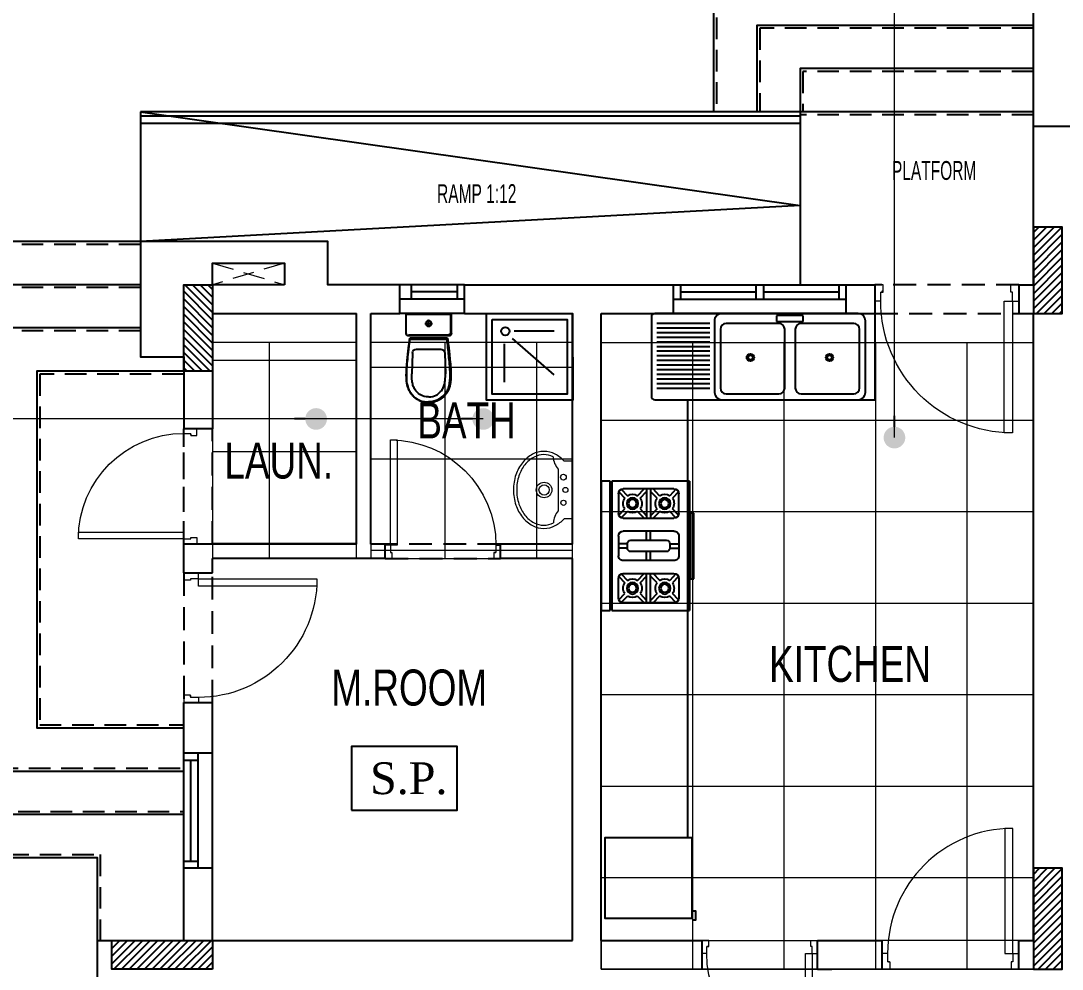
# Model space of a CAD drawing. Header units: centimetres. Extents: x 7997 to 116674, y 1017 to 13844.
# Drawn here: x 99585 to 100308, y 9607 to 10265 of the extents above; entities that cross this region are included whole.
import ezdxf
from ezdxf.enums import TextEntityAlignment as Align

# ---------------------------------------------------------------- set-up
doc = ezdxf.new("R2010")
doc.units = ezdxf.units.CM
doc.header["$LTSCALE"] = 200
for name, pattern in [('$0$$1$DASHED', [0.75, 0.5, -0.25]), ('$0$A-106-Typical Floor Plan$0$HIDDEN', [0.375, 0.25, -0.125]), ('A-106-Typical Floor Plan$0$HIDDEN', [0.375, 0.25, -0.125]), ('HIDDEN2', [4.7625, 3.175, -1.5875])]:
    doc.linetypes.add(name, pattern=pattern)
for name, color, linetype, lineweight in [('$0$$1$HAT', 8, 'Continuous', 9), ('$0$FIXTURE', 6, 'Continuous', 13), ('$0$TEXT', 6, 'Continuous', 18), ('$0$WALL', 3, 'Continuous', 25), ('FIXTURE', 6, 'Continuous', 13), ('HAT', 8, 'Continuous', 9), ('TEXT', 6, 'Continuous', 18), ('WALL', 3, 'Continuous', 25)]:
    doc.layers.add(name, color=color, linetype=linetype, lineweight=lineweight)
for name, color, linetype in [('$0$BATH-FUR', 8, 'Continuous'), ('$0$STEPS', 7, 'Continuous'), ('$0$WINDOR', 6, 'Continuous'), ('BATH-FUR', 8, 'Continuous'), ('COL', 1, 'Continuous'), ('CPBRD-HTCH', 53, 'Continuous'), ('DIM', 11, 'Continuous'), ('ELE 4', 2, 'Continuous'), ('STEPS', 7, 'Continuous'), ('WINDOR', 6, 'Continuous'), ('Z-RUBBER', 8, 'Continuous')]:
    doc.layers.add(name, color=color, linetype=linetype)
doc.styles.add('$0$style8', font='swisscl.ttf', dxfattribs={"width": 0.8})
doc.styles.add('BOLD', font='romantic.ttf')
doc.styles.add('style8', font='swisscl.ttf', dxfattribs={"width": 0.8})
doc.styles.add('T2', font='')
doc.styles.get('T2').set_extended_font_data('Elisia')
doc.dimstyles.new('2ND', dxfattribs={"dimtxt": 15, "dimasz": 5, "dimexe": 5, "dimexo": 5, "dimgap": 1, "dimtad": 0, "dimdec": 0, "dimlfac": 0.5, "dimdsep": 46, "dimtxsty": 'T2', "dimblk1": 'OBLIQUE', "dimblk2": 'OBLIQUE', "dimsah": 1, "dimcen": 0.09, "dimclrd": 4, "dimclre": 4, "dimclrt": 6, "dimadec": 0, "dimazin": 0, "dimtfac": 1, "dimtdec": 0, "dimtofl": 0, "dimtmove": 1, "dimatfit": 2, "dimldrblk": 'OPEN30', "dimfxl": 0, "dimtolj": 1, "dimtzin": 0, "dimlwd": 5, "dimlwe": 5, "dimarcsym": 0})
pattern_1 = [(45, (-39757.2027, -54636.4848), (-2.65165043, 2.65165043), [])]

# ---------------------------------------------------------------- blocks, each defined once
blk = doc.blocks.new('_OBLIQUE')
at = {"color": 0, "linetype": 'ByBlock'}
blk.add_line((-0.5, -0.5), (0.5, 0.5), dxfattribs=at)
blk = doc.blocks.new('DOT')
at = {"color": 0, "linetype": 'ByBlock'}
blk.add_line((-0.5, 0), (-1, 0), dxfattribs=at)
at = {"color": 0, "linetype": 'ByBlock', "const_width": 0.5}
blk.add_lwpolyline([(-0.25, 0, 1), (0.25, 0, 1)], format="xyb", close=True, dxfattribs=at)
blk = doc.blocks.new('A$C4E47036A')
at = {"layer": 'BATH-FUR', "linetype": 'Continuous'}
for p, q in [((-33.62, -1.65), (-33.62, 34.3)), ((-33.62, 34.3), (-31.16, 34.3)), ((-31.16, 34.3), (-31.16, -1.65)), ((-30.66, -1.65), (-30.66, 34.29)), ((-30.66, 34.29), (-9.09, 34.29)), ((-28.09, 32.06), (-26.38, 30.28)), ((-13.44, 32.18), (-27.52, 32.18)), ((-23.56, 30.28), (-21.73, 32.18)), ((-21.04, 32.18), (-21.04, 24.01)), ((-19.93, 32.11), (-19.93, 23.94)), ((-17.42, 30.28), (-19.24, 32.18)), ((-12.89, 32.06), (-14.6, 30.28)), ((-9.08, 34.29), (-9.08, -1.65)), ((-28.89, 30.81), (-28.89, 25.37)), ((-28.79, 31.35), (-27.1, 29.59)), ((-22.84, 29.59), (-21.04, 31.46)), ((-18.14, 29.59), (-19.93, 31.46)), ((-12.19, 31.35), (-13.88, 29.59)), ((-12.07, 25.37), (-12.07, 30.81)), ((-28.79, 24.84), (-27.09, 26.6)), ((-22.84, 26.6), (-21.04, 24.73)), ((-18.14, 26.6), (-19.93, 24.73)), ((-12.19, 24.84), (-13.88, 26.6)), ((-28.09, 24.12), (-26.37, 25.91)), ((-27.52, 24), (-13.44, 24)), ((-23.56, 25.91), (-21.73, 24)), ((-17.41, 25.91), (-19.25, 24)), ((-12.89, 24.12), (-14.6, 25.91)), ((-8.81, 7.21), (-8.81, 25.47)), ((-8.81, 25.47), (-7.91, 25.47)), ((-7.91, 25.47), (-7.91, 7.21)), ((-21.04, 20.4), (-21.04, 17.94)), ((-19.94, 20.45), (-19.94, 17.94)), ((-28.89, 13.63), (-28.89, 19.06)), ((-15.57, 17.94), (-25.39, 17.94)), ((-26.39, 16.93), (-28.89, 16.93)), ((-26.39, 15.76), (-28.89, 15.76)), ((-26.39, 16.94), (-26.39, 15.75)), ((-25.39, 14.75), (-15.57, 14.75)), ((-21.04, 14.75), (-21.04, 12.23)), ((-19.94, 14.75), (-19.94, 12.23)), ((-14.57, 15.75), (-14.57, 16.94)), ((-14.57, 16.93), (-12.07, 16.93)), ((-14.57, 15.76), (-12.07, 15.76)), ((-13.44, 12.25), (-27.52, 12.25)), ((-27.52, 8.69), (-13.44, 8.69)), ((-23.56, 6.78), (-21.73, 8.69)), ((-21.04, 0.51), (-21.04, 8.68)), ((-19.93, 0.58), (-19.93, 8.75)), ((-17.41, 6.78), (-19.25, 8.69)), ((-28.89, 1.88), (-28.89, 7.32)), ((-28.79, 7.85), (-27.09, 6.09)), ((-28.09, 8.57), (-26.37, 6.78)), ((-22.84, 6.09), (-21.04, 7.96)), ((-18.14, 6.09), (-19.93, 7.96)), ((-12.89, 8.57), (-14.6, 6.78)), ((-12.19, 7.85), (-13.88, 6.09)), ((-12.07, 7.32), (-12.07, 1.88)), ((-7.91, 7.21), (-8.81, 7.21)), ((-28.79, 1.34), (-27.1, 3.1)), ((-22.84, 3.1), (-21.04, 1.23)), ((-18.14, 3.1), (-19.93, 1.23)), ((-12.19, 1.34), (-13.88, 3.1)), ((-28.09, 0.63), (-26.38, 2.41)), ((-13.44, 0.51), (-27.52, 0.51)), ((-23.56, 2.41), (-21.73, 0.51)), ((-17.42, 2.41), (-19.24, 0.51)), ((-12.89, 0.63), (-14.6, 2.41)), ((-31.16, -1.65), (-33.62, -1.65)), ((-9.09, -1.65), (-30.66, -1.65)), ((-9.09, -1.65), (-30.66, -1.65))]:
    blk.add_line(p, q, dxfattribs=at)
blk.add_lwpolyline([(-13.44, 12.25, 0.414214), (-12.07, 13.63), (-12.07, 19.06, 0.414214), (-13.44, 20.44), (-27.52, 20.44, 0.414214), (-28.89, 19.06)], format="xyb", dxfattribs=at)
for centre, radius in [((-24.97, 28.1), 1.6), ((-24.97, 28.1), 1.1), ((-16.01, 28.1), 1.6), ((-16.01, 28.1), 1.1), ((-24.97, 4.59), 1.6), ((-16.01, 4.59), 1.6), ((-24.97, 4.59), 1.1), ((-16.01, 4.59), 1.1)]:
    blk.add_circle(centre, radius, dxfattribs=at)
for centre, radius, start, end in [((-27.52, 30.81), 1.37, 90, 180), ((-13.44, 30.81), 1.37, 0, 90), ((-24.97, 28.1), 2.6, 144.9426, 215.1537), ((-24.97, 28.1), 2.6, 57.1839, 122.7797), ((-24.97, 28.1), 2.6, 324.9426, 35.0209), ((-16.01, 28.1), 2.6, 144.9791, 215.0574), ((-16.01, 28.1), 2.6, 57.2203, 122.8161), ((-16.01, 28.1), 2.6, 324.8463, 35.0574), ((-27.52, 25.37), 1.37, 180, 270), ((-24.97, 28.1), 2.6, 237.3167, 302.7797), ((-16.01, 28.1), 2.6, 237.2203, 302.6833), ((-13.44, 25.37), 1.37, 270, 0), ((-25.39, 16.94), 1, 90, 180), ((-15.57, 16.94), 1, 0, 90), ((-25.39, 15.75), 1, 180, 270), ((-15.57, 15.75), 1, 270, 0), ((-27.52, 13.63), 1.37, 180, 270), ((-27.52, 7.32), 1.37, 90, 180), ((-13.44, 7.32), 1.37, 0, 90), ((-24.97, 4.59), 2.6, 144.8463, 215.0574), ((-24.97, 4.59), 2.6, 57.2203, 122.6833), ((-24.97, 4.59), 2.6, 324.9791, 35.0574), ((-16.01, 4.59), 2.6, 144.9426, 215.0209), ((-16.01, 4.59), 2.6, 57.3167, 122.7797), ((-16.01, 4.59), 2.6, 324.9426, 35.1537), ((-27.52, 1.88), 1.37, 180, 270), ((-24.97, 4.59), 2.6, 237.2203, 302.8161), ((-16.01, 4.59), 2.6, 237.1839, 302.7797), ((-13.44, 1.88), 1.37, 270, 0)]:
    blk.add_arc(centre, radius, start, end, dxfattribs=at)
blk = doc.blocks.new('A$C414D25BB')
at = {"layer": 'Z-RUBBER', "ltscale": 0.05}
h = blk.add_hatch(dxfattribs=at)
h.set_pattern_fill('ANSI31', color=256, style=0)
h.set_pattern_definition([(45, (-21734.0303, -7392.24753), (-0.08838834765, 0.08838834765), [])])
h.paths.add_polyline_path([(0.114, 0.0618, -5.138733), (0.1155, 0.0618), (0.1155, 0.0603), (0.1162, 0.0603), (0.1155, 0.0581), (0.1162, 0.0581), (0.1147, 0.0556), (0.1132, 0.0581), (0.114, 0.0581), (0.1132, 0.0603), (0.114, 0.0603)])
at = {"layer": 'FIXTURE'}
for p, q in [((0.8572, 0.9156), (0.8572, 0.1156)), ((0.9072, 0.9156), (0.8572, 0.9156)), ((0.9072, 0.1156), (0.9072, 0.9156)), ((0.1072, 0.1156), (0.0722, 0.1156)), ((0.0722, 0.1156), (0.0722, 0.0156)), ((0.1072, 0.1156), (0.1072, 0.0616)), ((0.8572, 0.1156), (0.9072, 0.1156)), ((0.9072, 0.1156), (0.9472, 0.1156)), ((0.9072, 0.1156), (0.9072, 0.0616)), ((0.9472, 0.1156), (0.9472, 0.0156)), ((0.1222, 0.0156), (0.0722, 0.0156)), ((0.1192, 0.0616), (0.1072, 0.0616)), ((0.1122, 0.0616), (0.1222, 0.0616)), ((0.1222, 0.0616), (0.1222, 0.0156)), ((0.9072, 0.0616), (0.8972, 0.0616)), ((0.8972, 0.0616), (0.8972, 0.0156)), ((0.8972, 0.0156), (0.9472, 0.0156))]:
    blk.add_line(p, q, dxfattribs=at)
blk.add_lwpolyline([(0.9055, 0.0616), (0.904, 0.0616)], dxfattribs=at)
blk.add_arc((0.9072, 0.1156), 0.8, 90, 180, dxfattribs=at)
blk = doc.blocks.new('A$C5D3D63B8')
at = {"layer": 'BATH-FUR', "linetype": 'Continuous'}
for p, q in [((0, 1.4621), (0, 0.0514)), ((0.5741, 1.4871), (0.025, 1.4871)), ((0.0795, 1.0817), (0.0795, 1.4491)), ((0.1117, 1.0817), (0.1117, 1.4491)), ((0.1439, 1.0817), (0.1439, 1.4491)), ((0.176, 1.0817), (0.176, 1.4491)), ((0.2082, 1.0817), (0.2082, 1.4491)), ((0.2403, 1.0817), (0.2403, 1.4491)), ((0.2725, 1.0817), (0.2725, 1.4491)), ((0.3046, 1.0817), (0.3046, 1.4491)), ((0.3368, 1.0817), (0.3368, 1.4491)), ((0.3689, 1.0817), (0.3689, 1.4491)), ((0.4011, 1.0817), (0.4011, 1.4491)), ((0.4332, 1.0817), (0.4332, 1.4491)), ((0.4654, 1.0817), (0.4654, 1.4491)), ((0.4975, 1.0817), (0.4975, 1.4491)), ((0.5297, 1.0817), (0.5297, 1.4491)), ((0.5991, 0.0514), (0.5991, 1.4621)), ((0.5477, 1.0493), (0.0514, 1.0493)), ((0.0416, 0.9673), (0.0416, 0.6014)), ((0.4894, 1.0077), (0.082, 1.0077)), ((0.5298, 0.6014), (0.5298, 0.9673)), ((0.5835, 0.6173), (0.5437, 0.6173)), ((0.5437, 0.6173), (0.5437, 0.432)), ((0.587, 0.6173), (0.587, 0.432)), ((0.082, 0.561), (0.4894, 0.561)), ((0.0416, 0.4479), (0.0416, 0.082)), ((0.4894, 0.4883), (0.082, 0.4883)), ((0.5298, 0.082), (0.5298, 0.4479)), ((0.5437, 0.432), (0.5835, 0.432)), ((0.082, 0.0416), (0.4894, 0.0416)), ((0.0514, 0), (0.5477, 0))]:
    blk.add_line(p, q, dxfattribs=at)
for centre, radius in [((0.2938, 0.7993), 0.026), ((0.2935, 0.7991), 0.0159), ((0.2938, 0.2499), 0.026), ((0.2935, 0.2502), 0.0159)]:
    blk.add_circle(centre, radius, dxfattribs=at)
for centre, radius, start, end in [((0.025, 1.4621), 0.025, 90, 180), ((0.5741, 1.4621), 0.025, 0, 90), ((0.0514, 0.9978), 0.0514, 90, 180), ((0.5477, 0.9978), 0.0514, 360, 90), ((0.082, 0.9673), 0.0404, 90, 180), ((0.4894, 0.9673), 0.0404, 0, 90), ((0.082, 0.6014), 0.0404, 180, 270), ((0.4894, 0.6014), 0.0404, 270, 0), ((0.082, 0.4479), 0.0404, 90, 180), ((0.4894, 0.4479), 0.0404, 0, 90), ((0.082, 0.082), 0.0404, 180, 270), ((0.4894, 0.082), 0.0404, 270, 0), ((0.0514, 0.0514), 0.0514, 180, 270), ((0.5477, 0.0514), 0.0514, 270, 0)]:
    blk.add_arc(centre, radius, start, end, dxfattribs=at)
blk = doc.blocks.new('$0$CLOSET')
at = {"layer": '$0$BATH-FUR', "color": 8, "linetype": 'Continuous'}
for p, q in [((-2144343.9545, -2148345.8703), (-2144343.9545, -2148345.497)), ((-2144343.9479, -2148345.8638), (-2144343.9479, -2148345.5036)), ((-2144343.781, -2148345.5189), (-2144343.781, -2148345.8484)), ((-2144343.7744, -2148345.5189), (-2144343.7744, -2148345.8484)), ((-2144343.7113, -2148345.524), (-2144343.7525, -2148345.529)), ((-2144343.7525, -2148345.529), (-2144343.7525, -2148345.8386)), ((-2144343.7459, -2148345.5348), (-2144343.7459, -2148345.8328)), ((-2144343.7459, -2148345.8328), (-2144343.7459, -2148345.5348)), ((-2144343.6936, -2148345.5219), (-2144343.7113, -2148345.524)), ((-2144343.6764, -2148345.52), (-2144343.6936, -2148345.5219)), ((-2144343.6597, -2148345.5181), (-2144343.6764, -2148345.52)), ((-2144343.6433, -2148345.5164), (-2144343.6597, -2148345.5181)), ((-2144343.627, -2148345.5147), (-2144343.6433, -2148345.5164)), ((-2144343.6106, -2148345.513), (-2144343.627, -2148345.5147)), ((-2144343.5942, -2148345.5114), (-2144343.6106, -2148345.513)), ((-2144343.5774, -2148345.5097), (-2144343.5942, -2148345.5114)), ((-2144343.5605, -2148345.5081), (-2144343.5774, -2148345.5097)), ((-2144343.5436, -2148345.5066), (-2144343.5605, -2148345.5081)), ((-2144343.5269, -2148345.5052), (-2144343.5436, -2148345.5066)), ((-2144343.5104, -2148345.504), (-2144343.5269, -2148345.5052)), ((-2144343.4943, -2148345.5029), (-2144343.5104, -2148345.504)), ((-2144343.4787, -2148345.5022), (-2144343.4943, -2148345.5029)), ((-2144343.4639, -2148345.5017), (-2144343.4787, -2148345.5022)), ((-2144343.4499, -2148345.5015), (-2144343.4639, -2148345.5017)), ((-2144343.4367, -2148345.5017), (-2144343.4499, -2148345.5015)), ((-2144343.4241, -2148345.5022), (-2144343.4367, -2148345.5017)), ((-2144343.4121, -2148345.5031), (-2144343.4241, -2148345.5022)), ((-2144343.4006, -2148345.5043), (-2144343.4121, -2148345.5031)), ((-2144343.3895, -2148345.5059), (-2144343.4006, -2148345.5043)), ((-2144343.3787, -2148345.5079), (-2144343.3895, -2148345.5059)), ((-2144343.3682, -2148345.5103), (-2144343.3787, -2148345.5079)), ((-2144343.3578, -2148345.513), (-2144343.3682, -2148345.5103)), ((-2144343.3475, -2148345.5163), (-2144343.3578, -2148345.513)), ((-2144343.3373, -2148345.5202), (-2144343.3475, -2148345.5163)), ((-2144343.3272, -2148345.5248), (-2144343.3373, -2148345.5202)), ((-2144343.3171, -2148345.5302), (-2144343.3272, -2148345.5248)), ((-2144343.307, -2148345.5367), (-2144343.3171, -2148345.5302)), ((-2144343.2967, -2148345.5442), (-2144343.307, -2148345.5367)), ((-2144343.2864, -2148345.553), (-2144343.2967, -2148345.5442)), ((-2144343.6637, -2148345.5842), (-2144343.6637, -2148345.7825)), ((-2144343.6319, -2148345.5514), (-2144343.4631, -2148345.5464)), ((-2144343.4382, -2148345.5464), (-2144343.4631, -2148345.5463)), ((-2144343.427, -2148345.5469), (-2144343.4382, -2148345.5464)), ((-2144343.4165, -2148345.5476), (-2144343.427, -2148345.5469)), ((-2144343.4066, -2148345.5487), (-2144343.4165, -2148345.5476)), ((-2144343.3972, -2148345.55), (-2144343.4066, -2148345.5487)), ((-2144343.3881, -2148345.5517), (-2144343.3972, -2148345.55)), ((-2144343.3792, -2148345.5536), (-2144343.3881, -2148345.5517)), ((-2144343.3708, -2148345.5559), (-2144343.3792, -2148345.5536)), ((-2144343.3628, -2148345.5584), (-2144343.3708, -2148345.5559)), ((-2144343.3552, -2148345.5612), (-2144343.3628, -2148345.5584)), ((-2144343.3478, -2148345.5645), (-2144343.3552, -2148345.5612)), ((-2144343.3404, -2148345.5685), (-2144343.3478, -2148345.5645)), ((-2144343.3329, -2148345.5732), (-2144343.3404, -2148345.5685)), ((-2144343.3251, -2148345.5789), (-2144343.3329, -2148345.5732)), ((-2144343.3171, -2148345.5856), (-2144343.3251, -2148345.5789)), ((-2144343.3092, -2148345.5933), (-2144343.3171, -2148345.5856)), ((-2144343.3016, -2148345.6018), (-2144343.3092, -2148345.5933)), ((-2144343.2947, -2148345.6112), (-2144343.3016, -2148345.6018)), ((-2144343.2885, -2148345.6218), (-2144343.2947, -2148345.6112)), ((-2144343.2832, -2148345.6338), (-2144343.2885, -2148345.6218)), ((-2144343.276, -2148345.5631), (-2144343.2864, -2148345.553)), ((-2144343.2659, -2148345.5747), (-2144343.276, -2148345.5631)), ((-2144343.2564, -2148345.5879), (-2144343.2659, -2148345.5747)), ((-2144343.2478, -2148345.6028), (-2144343.2564, -2148345.5879)), ((-2144343.2406, -2148345.6197), (-2144343.2478, -2148345.6028)), ((-2144343.2349, -2148345.6387), (-2144343.2406, -2148345.6197)), ((-2144343.9045, -2148345.6837), (-2144343.8426, -2148345.6837)), ((-2144343.8736, -2148345.6527), (-2144343.8736, -2148345.7146)), ((-2144343.2789, -2148345.6476), (-2144343.2832, -2148345.6338)), ((-2144343.276, -2148345.6638), (-2144343.2789, -2148345.6476)), ((-2144343.276, -2148345.7029), (-2144343.2789, -2148345.7191)), ((-2144343.2749, -2148345.6822), (-2144343.276, -2148345.6638)), ((-2144343.2749, -2148345.6846), (-2144343.276, -2148345.7029)), ((-2144343.2378, -2148345.7069), (-2144343.2414, -2148345.7274)), ((-2144343.2365, -2148345.6832), (-2144343.2378, -2148345.7069)), ((-2144343.2313, -2148345.66), (-2144343.2349, -2148345.6387)), ((-2144343.2349, -2148345.7289), (-2144343.2313, -2148345.7076)), ((-2144343.23, -2148345.6841), (-2144343.2313, -2148345.66)), ((-2144343.2313, -2148345.7076), (-2144343.23, -2148345.6835)), ((-2144343.3404, -2148345.7982), (-2144343.3478, -2148345.8022)), ((-2144343.3329, -2148345.7935), (-2144343.3404, -2148345.7982)), ((-2144343.3251, -2148345.7879), (-2144343.3329, -2148345.7935)), ((-2144343.3171, -2148345.7811), (-2144343.3251, -2148345.7879)), ((-2144343.3092, -2148345.7734), (-2144343.3171, -2148345.7811)), ((-2144343.3016, -2148345.7649), (-2144343.3092, -2148345.7734)), ((-2144343.2947, -2148345.7555), (-2144343.3016, -2148345.7649)), ((-2144343.2885, -2148345.745), (-2144343.2947, -2148345.7555)), ((-2144343.2832, -2148345.7329), (-2144343.2885, -2148345.745)), ((-2144343.2789, -2148345.7191), (-2144343.2832, -2148345.7329)), ((-2144343.2711, -2148345.7888), (-2144343.2808, -2148345.7999)), ((-2144343.276, -2148345.8045), (-2144343.2659, -2148345.7929)), ((-2144343.2619, -2148345.7762), (-2144343.2711, -2148345.7888)), ((-2144343.2659, -2148345.7929), (-2144343.2564, -2148345.7797)), ((-2144343.2537, -2148345.7618), (-2144343.2619, -2148345.7762)), ((-2144343.2564, -2148345.7797), (-2144343.2478, -2148345.7648)), ((-2144343.2468, -2148345.7457), (-2144343.2537, -2148345.7618)), ((-2144343.2478, -2148345.7648), (-2144343.2406, -2148345.7479)), ((-2144343.2414, -2148345.7274), (-2144343.2468, -2148345.7457)), ((-2144343.2406, -2148345.7479), (-2144343.2349, -2148345.7289)), ((-2144343.7963, -2148345.8703), (-2144343.9545, -2148345.8703)), ((-2144343.7963, -2148345.8638), (-2144343.9479, -2148345.8638)), ((-2144343.7525, -2148345.8386), (-2144343.7113, -2148345.8436)), ((-2144343.7105, -2148345.8371), (-2144343.7459, -2148345.8328)), ((-2144343.7113, -2148345.8436), (-2144343.6936, -2148345.8457)), ((-2144343.6928, -2148345.8392), (-2144343.7105, -2148345.8371)), ((-2144343.6936, -2148345.8457), (-2144343.6764, -2148345.8476)), ((-2144343.6757, -2148345.8411), (-2144343.6928, -2148345.8392)), ((-2144343.6764, -2148345.8476), (-2144343.6597, -2148345.8495)), ((-2144343.659, -2148345.8429), (-2144343.6757, -2148345.8411)), ((-2144343.6597, -2148345.8495), (-2144343.6433, -2148345.8512)), ((-2144343.6426, -2148345.8447), (-2144343.659, -2148345.8429)), ((-2144343.6433, -2148345.8512), (-2144343.627, -2148345.8529)), ((-2144343.6263, -2148345.8464), (-2144343.6426, -2148345.8447)), ((-2144343.6319, -2148345.8153), (-2144343.4631, -2148345.8203)), ((-2144343.627, -2148345.8529), (-2144343.6106, -2148345.8546)), ((-2144343.61, -2148345.848), (-2144343.6263, -2148345.8464)), ((-2144343.6106, -2148345.8546), (-2144343.5942, -2148345.8562)), ((-2144343.5935, -2148345.8497), (-2144343.61, -2148345.848)), ((-2144343.5942, -2148345.8562), (-2144343.5774, -2148345.8579)), ((-2144343.5768, -2148345.8513), (-2144343.5935, -2148345.8497)), ((-2144343.5774, -2148345.8579), (-2144343.5605, -2148345.8595)), ((-2144343.5599, -2148345.8529), (-2144343.5768, -2148345.8513)), ((-2144343.5605, -2148345.8595), (-2144343.5436, -2148345.861)), ((-2144343.5431, -2148345.8544), (-2144343.5599, -2148345.8529)), ((-2144343.5436, -2148345.861), (-2144343.5269, -2148345.8624)), ((-2144343.5263, -2148345.8558), (-2144343.5431, -2148345.8544)), ((-2144343.5269, -2148345.8624), (-2144343.5104, -2148345.8636)), ((-2144343.5099, -2148345.8571), (-2144343.5263, -2148345.8558)), ((-2144343.5104, -2148345.8636), (-2144343.4943, -2148345.8646)), ((-2144343.4939, -2148345.8581), (-2144343.5099, -2148345.8571)), ((-2144343.4943, -2148345.8646), (-2144343.4787, -2148345.8654)), ((-2144343.4785, -2148345.8589), (-2144343.4939, -2148345.8581)), ((-2144343.4787, -2148345.8654), (-2144343.4639, -2148345.8659)), ((-2144343.4638, -2148345.8593), (-2144343.4785, -2148345.8589)), ((-2144343.4639, -2148345.8659), (-2144343.4499, -2148345.8661)), ((-2144343.4499, -2148345.8595), (-2144343.4638, -2148345.8593)), ((-2144343.4382, -2148345.8203), (-2144343.4631, -2148345.8205)), ((-2144343.4369, -2148345.8593), (-2144343.4499, -2148345.8595)), ((-2144343.4499, -2148345.8661), (-2144343.4367, -2148345.8659)), ((-2144343.427, -2148345.8198), (-2144343.4382, -2148345.8203)), ((-2144343.4245, -2148345.8588), (-2144343.4369, -2148345.8593)), ((-2144343.4367, -2148345.8659), (-2144343.4241, -2148345.8654)), ((-2144343.4165, -2148345.8191), (-2144343.427, -2148345.8198)), ((-2144343.4127, -2148345.858), (-2144343.4245, -2148345.8588)), ((-2144343.4241, -2148345.8654), (-2144343.4121, -2148345.8645)), ((-2144343.4066, -2148345.818), (-2144343.4165, -2148345.8191)), ((-2144343.4014, -2148345.8567), (-2144343.4127, -2148345.858)), ((-2144343.4121, -2148345.8645), (-2144343.4006, -2148345.8633)), ((-2144343.3972, -2148345.8167), (-2144343.4066, -2148345.818)), ((-2144343.3906, -2148345.8552), (-2144343.4014, -2148345.8567)), ((-2144343.4006, -2148345.8633), (-2144343.3895, -2148345.8617)), ((-2144343.3881, -2148345.815), (-2144343.3972, -2148345.8167)), ((-2144343.38, -2148345.8532), (-2144343.3906, -2148345.8552)), ((-2144343.3895, -2148345.8617), (-2144343.3787, -2148345.8597)), ((-2144343.3792, -2148345.8131), (-2144343.3881, -2148345.815)), ((-2144343.3697, -2148345.8509), (-2144343.38, -2148345.8532)), ((-2144343.3708, -2148345.8108), (-2144343.3792, -2148345.8131)), ((-2144343.3787, -2148345.8597), (-2144343.3682, -2148345.8573)), ((-2144343.3628, -2148345.8083), (-2144343.3708, -2148345.8108)), ((-2144343.3596, -2148345.8482), (-2144343.3697, -2148345.8509)), ((-2144343.3682, -2148345.8573), (-2144343.3578, -2148345.8546)), ((-2144343.3552, -2148345.8055), (-2144343.3628, -2148345.8083)), ((-2144343.3496, -2148345.8451), (-2144343.3596, -2148345.8482)), ((-2144343.3578, -2148345.8546), (-2144343.3475, -2148345.8513)), ((-2144343.3478, -2148345.8022), (-2144343.3552, -2148345.8055)), ((-2144343.3398, -2148345.8414), (-2144343.3496, -2148345.8451)), ((-2144343.3475, -2148345.8513), (-2144343.3373, -2148345.8474)), ((-2144343.3301, -2148345.8369), (-2144343.3398, -2148345.8414)), ((-2144343.3373, -2148345.8474), (-2144343.3272, -2148345.8428)), ((-2144343.3204, -2148345.8317), (-2144343.3301, -2148345.8369)), ((-2144343.3272, -2148345.8428), (-2144343.3171, -2148345.8374)), ((-2144343.3107, -2148345.8255), (-2144343.3204, -2148345.8317)), ((-2144343.3171, -2148345.8374), (-2144343.307, -2148345.8309)), ((-2144343.3008, -2148345.8182), (-2144343.3107, -2148345.8255)), ((-2144343.307, -2148345.8309), (-2144343.2967, -2148345.8234)), ((-2144343.2908, -2148345.8097), (-2144343.3008, -2148345.8182)), ((-2144343.2967, -2148345.8234), (-2144343.2864, -2148345.8146)), ((-2144343.2808, -2148345.7999), (-2144343.2908, -2148345.8097)), ((-2144343.2864, -2148345.8146), (-2144343.276, -2148345.8045))]:
    blk.add_line(p, q, dxfattribs=at)
blk.add_circle((-2144343.8736, -2148345.6838), 0.0231, dxfattribs=at)
for centre, radius, start, end in [((-2144343.6309, -2148345.5842), 0.0329, 91.69685, 180), ((-2144343.6309, -2148345.7825), 0.0329, 180, 268.30316), ((-2144343.7963, -2148345.8484), 0.0219, 270, 0), ((-2144343.7963, -2148345.8484), 0.0153, 270, 0)]:
    blk.add_arc(centre, radius, start, end, dxfattribs=at)
at = {"color": 8, "ltscale": 0.001}
for p, q in [((-2144343.9545, -2148345.497), (-2144343.7963, -2148345.497)), ((-2144343.9545, -2148345.8703), (-2144343.9545, -2148345.497)), ((-2144343.7963, -2148345.497), (-2144343.7906, -2148345.4978)), ((-2144343.7906, -2148345.4978), (-2144343.7839, -2148345.5008)), ((-2144343.7839, -2148345.5008), (-2144343.7794, -2148345.505)), ((-2144343.7794, -2148345.505), (-2144343.7759, -2148345.5111)), ((-2144343.7759, -2148345.5111), (-2144343.7744, -2148345.5189)), ((-2144343.7744, -2148345.5189), (-2144343.7744, -2148345.8484)), ((-2144343.6907, -2148345.5216), (-2144343.7525, -2148345.529)), ((-2144343.7525, -2148345.529), (-2144343.7525, -2148345.8386)), ((-2144343.6515, -2148345.5172), (-2144343.6907, -2148345.5216)), ((-2144343.6224, -2148345.5142), (-2144343.6515, -2148345.5172)), ((-2144343.5942, -2148345.5114), (-2144343.6224, -2148345.5142)), ((-2144343.5662, -2148345.5087), (-2144343.5942, -2148345.5114)), ((-2144343.5223, -2148345.5049), (-2144343.5662, -2148345.5087)), ((-2144343.5042, -2148345.5036), (-2144343.5223, -2148345.5049)), ((-2144343.4922, -2148345.5028), (-2144343.5042, -2148345.5036)), ((-2144343.4713, -2148345.5019), (-2144343.4922, -2148345.5028)), ((-2144343.4518, -2148345.5015), (-2144343.4713, -2148345.5019)), ((-2144343.4304, -2148345.502), (-2144343.4518, -2148345.5015)), ((-2144343.4043, -2148345.5039), (-2144343.4304, -2148345.502)), ((-2144343.3877, -2148345.5063), (-2144343.4043, -2148345.5039)), ((-2144343.3714, -2148345.5096), (-2144343.3877, -2148345.5063)), ((-2144343.3526, -2148345.5147), (-2144343.3714, -2148345.5096)), ((-2144343.3424, -2148345.5182), (-2144343.3526, -2148345.5147)), ((-2144343.3272, -2148345.5248), (-2144343.3424, -2148345.5182)), ((-2144343.3145, -2148345.5319), (-2144343.3272, -2148345.5248)), ((-2144343.3036, -2148345.5392), (-2144343.3145, -2148345.5319)), ((-2144343.2887, -2148345.5511), (-2144343.3036, -2148345.5392)), ((-2144343.276, -2148345.5631), (-2144343.2887, -2148345.5511)), ((-2144343.2639, -2148345.5775), (-2144343.276, -2148345.5631)), ((-2144343.2507, -2148345.5979), (-2144343.2639, -2148345.5775)), ((-2144343.2406, -2148345.6197), (-2144343.2507, -2148345.5979)), ((-2144343.2349, -2148345.6387), (-2144343.2406, -2148345.6197)), ((-2144343.2331, -2148345.6494), (-2144343.2349, -2148345.6387)), ((-2144343.2349, -2148345.7289), (-2144343.2313, -2148345.7076)), ((-2144343.231, -2148345.6647), (-2144343.2331, -2148345.6494)), ((-2144343.2313, -2148345.7076), (-2144343.2305, -2148345.693)), ((-2144343.2302, -2148345.6806), (-2144343.231, -2148345.6647)), ((-2144343.2305, -2148345.693), (-2144343.2302, -2148345.6806)), ((-2144343.2731, -2148345.8011), (-2144343.2635, -2148345.7896)), ((-2144343.2635, -2148345.7896), (-2144343.2552, -2148345.7777)), ((-2144343.2552, -2148345.7777), (-2144343.2442, -2148345.7563)), ((-2144343.2442, -2148345.7563), (-2144343.24, -2148345.7461)), ((-2144343.24, -2148345.7461), (-2144343.2349, -2148345.7289)), ((-2144343.7963, -2148345.8703), (-2144343.9545, -2148345.8703)), ((-2144343.7919, -2148345.8699), (-2144343.7963, -2148345.8703)), ((-2144343.7854, -2148345.8674), (-2144343.7919, -2148345.8699)), ((-2144343.7808, -2148345.8639), (-2144343.7854, -2148345.8674)), ((-2144343.7786, -2148345.8613), (-2144343.7808, -2148345.8639)), ((-2144343.7759, -2148345.8564), (-2144343.7786, -2148345.8613)), ((-2144343.7744, -2148345.8484), (-2144343.7759, -2148345.8564)), ((-2144343.7525, -2148345.8386), (-2144343.6515, -2148345.8504)), ((-2144343.6515, -2148345.8504), (-2144343.5858, -2148345.857)), ((-2144343.5858, -2148345.857), (-2144343.5269, -2148345.8624)), ((-2144343.5269, -2148345.8624), (-2144343.4865, -2148345.865)), ((-2144343.4865, -2148345.865), (-2144343.4464, -2148345.866)), ((-2144343.4464, -2148345.866), (-2144343.421, -2148345.8651)), ((-2144343.421, -2148345.8651), (-2144343.4006, -2148345.8633)), ((-2144343.4006, -2148345.8633), (-2144343.3787, -2148345.8597)), ((-2144343.3787, -2148345.8597), (-2144343.363, -2148345.8559)), ((-2144343.363, -2148345.8559), (-2144343.3475, -2148345.8513)), ((-2144343.3475, -2148345.8513), (-2144343.3323, -2148345.8451)), ((-2144343.3323, -2148345.8451), (-2144343.3171, -2148345.8374)), ((-2144343.3171, -2148345.8374), (-2144343.3039, -2148345.8286)), ((-2144343.3039, -2148345.8286), (-2144343.2944, -2148345.8213)), ((-2144343.2944, -2148345.8213), (-2144343.2832, -2148345.8114)), ((-2144343.2832, -2148345.8114), (-2144343.2731, -2148345.8011))]:
    blk.add_line(p, q, dxfattribs=at)
at = {"layer": 'WALL', "extrusion": (0, 0, -1)}
for p, q in [((-2144343.9545, -2148345.497), (-2144343.7934, -2148345.4974)), ((-2144343.9545, -2148345.5064), (-2144343.9545, -2148345.497)), ((-2144343.9545, -2148345.8703), (-2144343.9545, -2148345.5064)), ((-2144343.7934, -2148345.4974), (-2144343.7873, -2148345.4993)), ((-2144343.7873, -2148345.4993), (-2144343.7794, -2148345.505)), ((-2144343.7794, -2148345.505), (-2144343.7776, -2148345.508)), ((-2144343.7776, -2148345.508), (-2144343.7751, -2148345.515)), ((-2144343.7751, -2148345.515), (-2144343.7744, -2148345.5189)), ((-2144343.7744, -2148345.5189), (-2144343.7744, -2148345.8484)), ((-2144343.7525, -2148345.529), (-2144343.6907, -2148345.5216)), ((-2144343.7525, -2148345.5476), (-2144343.7525, -2148345.529)), ((-2144343.6907, -2148345.5216), (-2144343.6597, -2148345.5181)), ((-2144343.6597, -2148345.5181), (-2144343.6433, -2148345.5164)), ((-2144343.6433, -2148345.5164), (-2144343.6188, -2148345.5138)), ((-2144343.6188, -2148345.5138), (-2144343.6024, -2148345.5122)), ((-2144343.6024, -2148345.5122), (-2144343.5802, -2148345.51)), ((-2144343.5802, -2148345.51), (-2144343.5662, -2148345.5087)), ((-2144343.5662, -2148345.5087), (-2144343.5443, -2148345.5068)), ((-2144343.5443, -2148345.5068), (-2144343.5269, -2148345.5052)), ((-2144343.5269, -2148345.5052), (-2144343.5042, -2148345.5036)), ((-2144343.5042, -2148345.5036), (-2144343.4818, -2148345.5024)), ((-2144343.4818, -2148345.5024), (-2144343.4616, -2148345.5017)), ((-2144343.4616, -2148345.5017), (-2144343.4433, -2148345.5016)), ((-2144343.4433, -2148345.5016), (-2144343.4304, -2148345.502)), ((-2144343.4304, -2148345.502), (-2144343.4241, -2148345.5022)), ((-2144343.4241, -2148345.5022), (-2144343.4064, -2148345.5037)), ((-2144343.4064, -2148345.5037), (-2144343.4006, -2148345.5043)), ((-2144343.4006, -2148345.5043), (-2144343.3841, -2148345.5069)), ((-2144343.3841, -2148345.5069), (-2144343.3682, -2148345.5103)), ((-2144343.3682, -2148345.5103), (-2144343.3578, -2148345.513)), ((-2144343.3578, -2148345.513), (-2144343.3464, -2148345.5167)), ((-2144343.3464, -2148345.5167), (-2144343.3403, -2148345.5191)), ((-2144343.3403, -2148345.5191), (-2144343.331, -2148345.5231)), ((-2144343.331, -2148345.5231), (-2144343.3209, -2148345.5283)), ((-2144343.3209, -2148345.5283), (-2144343.3093, -2148345.5352)), ((-2144343.3093, -2148345.5352), (-2144343.3036, -2148345.5392)), ((-2144343.3036, -2148345.5392), (-2144343.2967, -2148345.5442)), ((-2144343.2967, -2148345.5442), (-2144343.2916, -2148345.5486)), ((-2144343.7525, -2148345.8386), (-2144343.7525, -2148345.5476)), ((-2144343.2916, -2148345.5486), (-2144343.2841, -2148345.5554)), ((-2144343.2841, -2148345.5554), (-2144343.276, -2148345.5631)), ((-2144343.276, -2148345.5631), (-2144343.2639, -2148345.5775)), ((-2144343.2639, -2148345.5775), (-2144343.2521, -2148345.5953)), ((-2144343.2521, -2148345.5953), (-2144343.2478, -2148345.6028)), ((-2144343.2478, -2148345.6028), (-2144343.2424, -2148345.6158)), ((-2144343.2424, -2148345.6158), (-2144343.239, -2148345.625)), ((-2144343.239, -2148345.625), (-2144343.2361, -2148345.6348)), ((-2144343.2361, -2148345.6348), (-2144343.234, -2148345.644)), ((-2144343.234, -2148345.644), (-2144343.2331, -2148345.6494)), ((-2144343.2319, -2148345.7114), (-2144343.2337, -2148345.7216)), ((-2144343.2331, -2148345.6494), (-2144343.2308, -2148345.6692)), ((-2144343.2309, -2148345.7003), (-2144343.2319, -2148345.7114)), ((-2144343.2303, -2148345.6868), (-2144343.2309, -2148345.7003)), ((-2144343.2308, -2148345.6692), (-2144343.2303, -2148345.6868)), ((-2144343.2683, -2148345.7954), (-2144343.2781, -2148345.8063)), ((-2144343.2594, -2148345.7837), (-2144343.2683, -2148345.7954)), ((-2144343.2521, -2148345.7723), (-2144343.2594, -2148345.7837)), ((-2144343.2497, -2148345.767), (-2144343.2521, -2148345.7723)), ((-2144343.2442, -2148345.7563), (-2144343.2497, -2148345.767)), ((-2144343.2421, -2148345.7512), (-2144343.2442, -2148345.7563)), ((-2144343.2385, -2148345.741), (-2144343.2421, -2148345.7512)), ((-2144343.2349, -2148345.7287), (-2144343.2385, -2148345.741)), ((-2144343.2337, -2148345.7216), (-2144343.2349, -2148345.7287)), ((-2144343.7963, -2148345.8703), (-2144343.9545, -2148345.8703)), ((-2144343.7919, -2148345.8699), (-2144343.7963, -2148345.8703)), ((-2144343.7887, -2148345.8686), (-2144343.7919, -2148345.8699)), ((-2144343.7831, -2148345.8657), (-2144343.7887, -2148345.8686)), ((-2144343.7808, -2148345.8639), (-2144343.7831, -2148345.8657)), ((-2144343.7786, -2148345.8613), (-2144343.7808, -2148345.8639)), ((-2144343.7759, -2148345.8564), (-2144343.7786, -2148345.8613)), ((-2144343.7744, -2148345.8484), (-2144343.7759, -2148345.8564)), ((-2144343.7223, -2148345.8421), (-2144343.7525, -2148345.8386)), ((-2144343.6936, -2148345.8457), (-2144343.7223, -2148345.8421)), ((-2144343.6729, -2148345.848), (-2144343.6936, -2148345.8457)), ((-2144343.6559, -2148345.8499), (-2144343.6729, -2148345.848)), ((-2144343.627, -2148345.8529), (-2144343.6559, -2148345.8499)), ((-2144343.6106, -2148345.8546), (-2144343.627, -2148345.8529)), ((-2144343.5774, -2148345.8579), (-2144343.6106, -2148345.8546)), ((-2144343.5436, -2148345.861), (-2144343.5774, -2148345.8579)), ((-2144343.5186, -2148345.863), (-2144343.5436, -2148345.861)), ((-2144343.4943, -2148345.8646), (-2144343.5186, -2148345.863)), ((-2144343.4639, -2148345.8659), (-2144343.4943, -2148345.8646)), ((-2144343.4367, -2148345.8659), (-2144343.4639, -2148345.8659)), ((-2144343.4006, -2148345.8633), (-2144343.4367, -2148345.8659)), ((-2144343.3787, -2148345.8597), (-2144343.4006, -2148345.8633)), ((-2144343.363, -2148345.8559), (-2144343.3787, -2148345.8597)), ((-2144343.3526, -2148345.8529), (-2144343.363, -2148345.8559)), ((-2144343.3373, -2148345.8474), (-2144343.3526, -2148345.8529)), ((-2144343.3272, -2148345.8428), (-2144343.3373, -2148345.8474)), ((-2144343.3171, -2148345.8374), (-2144343.3272, -2148345.8428)), ((-2144343.3105, -2148345.833), (-2144343.3171, -2148345.8374)), ((-2144343.2991, -2148345.825), (-2144343.3105, -2148345.833)), ((-2144343.2916, -2148345.819), (-2144343.2991, -2148345.825)), ((-2144343.2781, -2148345.8063), (-2144343.2916, -2148345.819))]:
    blk.add_line(p, q, dxfattribs=at)
blk = doc.blocks.new('$0$WB')
at = {"layer": '$0$FIXTURE'}
for p, q in [((-25.81, 0), (-25.81, -7.5)), ((-25.81, 0), (25.81, 0)), ((25.81, 0), (25.81, -7.58)), ((-18.63, -12.81), (18.63, -12.81))]:
    blk.add_line(p, q, dxfattribs=at)
for centre, major_axis, start_param, end_param in [((-6.62, -28.83), (20.29, 20.29), 1.518135, 1.874146), ((-11.48, -8.16), (-1.84, 1.84), 3.926991, 10.210176), ((0, -6.38), (-1.62, 1.62), 3.926991, 10.210176), ((11.48, -8.16), (-1.63, 1.63), 3.926991, 10.210176), ((6.52, -28.83), (-20.29, 20.29), 4.409039, 4.760536), ((-12.73, -25.63), (-15.41, 15.41), 0.30335, 0.785398), ((-12.73, -25.63), (13.38, 13.38), 1.904112, 2.838243), ((-30.75, 0.77), (12.84, 12.84), 3.981946, 4.653077), ((0, -25.5), (-4.92, 4.92), 3.926991, 10.210176), ((29.98, 0), (12.07, 12.07), 3.204705, 3.899223), ((12.63, -25.63), (-13.38, 13.38), 3.444942, 4.39646), ((12.63, -25.63), (-15.41, 15.41), 3.926991, 4.409039), ((-12.73, -25.63), (15.41, 15.41), 2.356194, 2.838243), ((0, -25.5), (3.23, 3.23), 5.497787, 11.780972), ((12.63, -25.63), (15.41, 15.41), 5.015739, 5.497787), ((-6.62, -22.43), (-20.29, 20.29), 1.267446, 1.686556), ((-6.62, -22.43), (-18.26, 18.26), 1.267446, 1.686556), ((6.52, -22.43), (18.26, 18.26), 4.59663, 5.015739), ((6.52, -22.43), (20.29, 20.29), 4.59663, 5.015739), ((-2.64, -17.41), (-24.82, 24.82), 1.686556, 2.039325), ((-2.64, -17.41), (22.79, 22.79), 3.257352, 3.610121), ((2.54, -17.41), (-22.79, 22.79), 2.673064, 3.025833), ((2.54, -17.41), (24.82, 24.82), 4.243861, 4.59663), ((-0.05, -9.5), (30.7, 30.7), 3.610121, 3.926991), ((-0.05, -9.5), (-28.67, 28.67), 2.039325, 2.356194), ((-0.05, -9.5), (28.67, 28.67), 3.926991, 4.243861), ((-0.05, -9.5), (-30.7, 30.7), 2.356194, 2.673064)]:
    blk.add_ellipse(centre, major_axis=major_axis, ratio=1, start_param=start_param, end_param=end_param, dxfattribs=at)
blk = doc.blocks.new('05-GF COLUMNS-Essa', base_point=(34188.06, 8657))
at = {"layer": 'COL', "ltscale": 0.05}
h = blk.add_hatch(dxfattribs=at)
h.set_pattern_fill('ANSI31', color=8, scale=30)
h.set_pattern_definition(pattern_1)
h.paths.add_polyline_path([(34808.06, 10042), (34828.06, 10042), (34828.06, 10102), (34808.06, 10102)])
h = blk.add_hatch(dxfattribs=at)
h.set_pattern_fill('ANSI31', color=8, scale=30, angle=-90)
h.set_pattern_definition([(315, (-30460.432, 84037.2598), (2.65165043, 2.65165043), [])])
h.paths.add_polyline_path([(34238.06, 10062), (34238.06, 10002), (34218.06, 10002), (34218.06, 10062)])
h = blk.add_hatch(dxfattribs=at)
h.set_pattern_fill('ANSI31', color=8, scale=30)
h.set_pattern_definition(pattern_1)
h.paths.add_polyline_path([(34808.06, 9587), (34828.06, 9587), (34828.06, 9657), (34808.06, 9657)])
h = blk.add_hatch(dxfattribs=at)
h.set_pattern_fill('ANSI31', color=8, scale=30)
h.set_pattern_definition(pattern_1)
h.paths.add_polyline_path([(34238.06, 9587), (34168.06, 9587), (34168.06, 9607), (34238.06, 9607)])
at = {"layer": 'COL'}
for points in [[(34808.06, 10042), (34828.06, 10042), (34828.06, 10102), (34808.06, 10102)], [(34238.06, 10062), (34238.06, 10002), (34218.06, 10002), (34218.06, 10062)], [(34808.06, 9587), (34828.06, 9587), (34828.06, 9657), (34808.06, 9657)], [(34238.06, 9587), (34168.06, 9587), (34168.06, 9607), (34238.06, 9607)]]:
    blk.add_lwpolyline(points, close=True, dxfattribs=at)
blk = doc.blocks.new('02-GROUND FLOOR PLAN-selattin', base_point=(28755.36, 25545.28))
at = {"layer": '$0$$1$HAT', "linetype": '$0$$1$DASHED', "ltscale": 0.15}
for p, q in [((27735.36, 25440.28), (27785.36, 25425.28)), ((27785.36, 25440.28), (27735.36, 25425.28))]:
    blk.add_line(p, q, dxfattribs=at)
at = {"layer": '$0$BATH-FUR'}
for p, q in [((27943.35, 25387.85), (27972.39, 25362.82)), ((27944.84, 25393.38), (27972.63, 25393.38)), ((27937.98, 25384.26), (27937.98, 25357.58))]:
    blk.add_line(p, q, dxfattribs=at)
for points in [[(27925.54, 25405.22), (27985.36, 25405.22), (27985.54, 25345.22), (27925.54, 25345.22)], [(27929.54, 25401.22), (27981.54, 25401.22), (27981.54, 25349.22), (27929.54, 25349.22)]]:
    blk.add_lwpolyline(points, close=True, dxfattribs=at)
blk.add_circle((27938.68, 25392.98), 2.88, dxfattribs=at)
at = {"layer": '$0$STEPS'}
for p, q in [((28143.36, 25545.28), (27685.36, 25545.28)), ((27685.36, 25545.28), (27685.36, 25455.28)), ((28143.36, 25545.28), (28143.36, 25425.28))]:
    blk.add_line(p, q, dxfattribs=at)
for points in [[(28305.36, 25635.28), (28083.36, 25635.28), (28083.36, 25545.28)], [(28305.36, 25535.28), (28305.36, 25635.28)], [(28305.36, 25605.28), (28113.36, 25605.28), (28113.36, 25545.28)], [(28305.36, 25533.28), (28305.36, 25575.28), (28143.36, 25575.28), (28143.36, 25545.28)], [(27685.36, 25545.28), (28143.36, 25480.28), (27685.36, 25455.28)], [(28189.36, 25545.28), (28143.36, 25545.28)], [(28305.36, 25545.28), (28187.36, 25545.28)], [(27685.36, 25455.28), (27523.36, 25455.28), (27523.36, 25027.78), (27655.36, 25027.78), (27655.36, 24970.28)], [(27685.36, 25425.28), (27553.36, 25425.28), (27553.36, 25057.78), (27715.36, 25057.78)], [(27685.36, 25395.28), (27583.36, 25395.28), (27583.36, 25087.78), (27715.36, 25087.78)], [(27715.36, 25365.28), (27613.36, 25365.28), (27613.36, 25117.78), (27715.36, 25117.78)]]:
    blk.add_lwpolyline(points, dxfattribs=at)
at = {"layer": '$0$WALL', "color": 8, "linetype": '$0$A-106-Typical Floor Plan$0$HIDDEN', "ltscale": 0.3}
for points in [[(28305.36, 25633.28), (28085.36, 25633.28), (28085.36, 25545.28)], [(28305.36, 25603.28), (28115.36, 25603.28), (28115.36, 25545.28)], [(28305.36, 25573.28), (28145.36, 25573.28), (28145.36, 25545.28)], [(28305.36, 25543.28), (28143.36, 25543.28)], [(27685.36, 25453.28), (27525.36, 25453.28), (27525.36, 25029.78), (27657.36, 25029.78), (27657.36, 24970.28)], [(27685.36, 25423.28), (27555.36, 25423.28), (27555.36, 25059.78), (27715.36, 25059.78)], [(27685.36, 25393.28), (27585.36, 25393.28), (27585.36, 25089.78), (27715.36, 25089.78)], [(27715.36, 25363.28), (27615.36, 25363.28), (27615.36, 25119.78), (27715.36, 25119.78)]]:
    blk.add_lwpolyline(points, dxfattribs=at)
at = {"layer": '$0$WINDOR'}
for p, q in [((28143.36, 25542.28), (27685.36, 25542.28)), ((28143.36, 25537.28), (27685.36, 25537.28))]:
    blk.add_line(p, q, dxfattribs=at)
at = {"layer": 'BATH-FUR', "ltscale": 2}
for p, q in [((28195.36, 25405.28), (28195.36, 25345.28)), ((28065.36, 25345.28), (28195.36, 25345.28)), ((28065.36, 25041.31), (28065.36, 25345.28))]:
    blk.add_line(p, q, dxfattribs=at)
at = {"layer": 'CPBRD-HTCH'}
blk.add_lwpolyline([(28068.43, 25041.31), (28007.68, 25041.31), (28007.68, 24985.56), (28068.43, 24985.56)], close=True, dxfattribs=at)
blk.add_lwpolyline([(28068.43, 24990.71), (28070.75, 24990.71), (28070.75, 24984.24), (28068.43, 24984.24)], dxfattribs=at)
at = {"layer": 'HAT', "ltscale": 0.15}
for p, q in [((28075.36, 24970.28), (28155.36, 24970.28)), ((28295.36, 24970.28), (28200.36, 24970.28)), ((28155.36, 24950.28), (28075.36, 24950.28))]:
    blk.add_line(p, q, dxfattribs=at)
at = {"layer": 'STEPS', "color": 8, "linetype": 'HIDDEN2', "ltscale": 0.025}
for p, q in [((28295.36, 25425.28), (28195.36, 25425.28)), ((28195.36, 25405.28), (28295.36, 25405.28)), ((27715.36, 25245.28), (27715.36, 25325.28)), ((27735.36, 25245.28), (27735.36, 25325.28)), ((27935.36, 25245.28), (27855.36, 25245.28)), ((27855.36, 25235.28), (27935.36, 25235.28)), ((27715.36, 25225.28), (27715.36, 25135.28)), ((27735.36, 25135.28), (27735.36, 25225.28))]:
    blk.add_line(p, q, dxfattribs=at)
at = {"layer": 'WALL'}
for p, q in [((28305.36, 25535.28), (28415.36, 25535.28)), ((28305.36, 25425.28), (28305.36, 25535.28)), ((27785.36, 25425.28), (27735.36, 25425.28)), ((27865.36, 25405.28), (27865.36, 25425.28)), ((27910.36, 25405.28), (27910.36, 25425.28)), ((27910.36, 25425.28), (28055.36, 25425.28)), ((28055.36, 25405.28), (28055.36, 25425.28)), ((28175.36, 25425.28), (28195.36, 25425.28)), ((28175.36, 25405.28), (28175.36, 25425.28)), ((28195.36, 25425.28), (28195.36, 25405.28)), ((28295.36, 25425.28), (28305.36, 25425.28)), ((28295.36, 25425.28), (28295.36, 25405.28)), ((27735.36, 25405.28), (27835.36, 25405.28)), ((27735.36, 25405.28), (27735.36, 25325.28)), ((27835.36, 25245.28), (27835.36, 25405.28)), ((27845.36, 25405.28), (27865.36, 25405.28)), ((27845.36, 25245.28), (27845.36, 25405.28)), ((27910.36, 25405.28), (27985.36, 25405.28)), ((27985.36, 25245.28), (27985.36, 25405.28)), ((28005.36, 25405.28), (28055.36, 25405.28)), ((28005.36, 24970.28), (28005.36, 25405.28)), ((28170.36, 25405.28), (28195.36, 25405.28)), ((28295.36, 25405.28), (28305.36, 25405.28)), ((28305.36, 24970.28), (28305.36, 25405.28)), ((27735.36, 25325.28), (27715.36, 25325.28)), ((27835.36, 25245.28), (27715.36, 25245.28)), ((27715.36, 25225.28), (27715.36, 25245.28)), ((27855.36, 25245.28), (27845.36, 25245.28)), ((27855.36, 25235.28), (27855.36, 25245.28)), ((27985.36, 25245.28), (27935.36, 25245.28)), ((27935.36, 25235.28), (27935.36, 25245.28)), ((27735.36, 25225.28), (27735.36, 25235.28)), ((27855.36, 25235.28), (27735.36, 25235.28)), ((27985.36, 25235.28), (27935.36, 25235.28)), ((27985.36, 24970.28), (27985.36, 25235.28)), ((27715.36, 25225.28), (27735.36, 25225.28)), ((27715.36, 25100.28), (27715.36, 25135.28)), ((27715.36, 25135.28), (27735.36, 25135.28)), ((27735.36, 25100.28), (27735.36, 25135.28)), ((27735.36, 25100.28), (27715.36, 25100.28)), ((27715.36, 24970.28), (27715.36, 25020.28)), ((27735.36, 25020.28), (27715.36, 25020.28)), ((27735.36, 24970.28), (27735.36, 25020.28)), ((27655.36, 24970.28), (27715.36, 24970.28)), ((27735.36, 24970.28), (27985.36, 24970.28)), ((28005.36, 24970.28), (28075.36, 24970.28)), ((28075.36, 24950.28), (28075.36, 24970.28)), ((28155.36, 24970.28), (28200.36, 24970.28)), ((28155.36, 24950.28), (28155.36, 24970.28)), ((28200.36, 24950.28), (28200.36, 24970.28)), ((28295.36, 24970.28), (28305.36, 24970.28)), ((28295.36, 24950.28), (28295.36, 24970.28)), ((28155.36, 24950.28), (28165.36, 24950.28))]:
    blk.add_line(p, q, dxfattribs=at)
at = {"layer": 'WALL', "color": 8, "linetype": 'A-106-Typical Floor Plan$0$HIDDEN', "ltscale": 0.3}
blk.add_line((27715.36, 25245.28), (27715.36, 25325.28), dxfattribs=at)
at = {"layer": 'WALL', "ltscale": 150}
blk.add_line((27655.36, 24970.28), (27655.36, 24880.28), dxfattribs=at)
at = {"layer": 'WALL'}
for points in [[(27865.36, 25425.28), (27815.36, 25425.28), (27815.36, 25455.28), (27685.36, 25455.28), (27685.36, 25375.28), (27715.36, 25375.28), (27715.36, 25325.28)], [(27735.36, 25425.28), (27735.36, 25440.28), (27785.36, 25440.28), (27785.36, 25425.28)]]:
    blk.add_lwpolyline(points, dxfattribs=at)
at = {"layer": 'WINDOR'}
for p, q in [((27910.36, 25425.28), (27865.36, 25425.28)), ((27873.36, 25425.28), (27873.36, 25415.28)), ((27905.36, 25425.28), (27905.36, 25415.28)), ((28055.36, 25425.28), (28175.36, 25425.28)), ((28060.36, 25425.28), (28060.36, 25415.28)), ((28170.36, 25425.28), (28170.36, 25415.28)), ((27905.36, 25420.28), (27873.36, 25420.28)), ((28060.36, 25420.28), (28112.86, 25420.28)), ((28117.86, 25420.28), (28170.36, 25420.28)), ((27910.36, 25415.28), (27865.36, 25415.28)), ((28055.36, 25415.28), (28175.36, 25415.28)), ((27910.36, 25405.28), (27865.36, 25405.28)), ((28055.36, 25405.28), (28175.36, 25405.28)), ((27715.36, 25020.28), (27715.36, 25100.28)), ((27725.36, 25020.28), (27725.36, 25100.28)), ((27735.36, 25020.28), (27735.36, 25100.28)), ((27715.36, 25095.28), (27725.36, 25095.28)), ((27720.36, 25025.28), (27720.36, 25095.28)), ((27715.36, 25025.28), (27725.36, 25025.28))]:
    blk.add_line(p, q, dxfattribs=at)
for points in [[(28112.86, 25415.28), (28112.86, 25425.28)], [(28117.86, 25425.28), (28117.86, 25415.28)]]:
    blk.add_lwpolyline(points, dxfattribs=at)
at = {"layer": '$0$BATH-FUR', "xscale": -85.05000000004682, "yscale": 85.05000000004682, "zscale": 85.05000000004662, "rotation": 90}
blk.add_blockref('$0$CLOSET', (-182688914.95, -182351048.05), dxfattribs=at)
at = {"layer": '$0$FIXTURE', "xscale": 0.7748691099453772, "yscale": 0.7748691099453772, "zscale": 0.7748691099453772, "rotation": 270}
blk.add_blockref('$0$WB', (27985.36, 25282.84), dxfattribs=at)
at = {"color": 6, "ltscale": 2}
blk.add_blockref('05-GF COLUMNS-Essa', (27685.36, 24020.28), dxfattribs=at)
at = {"layer": 'BATH-FUR', "ltscale": 2}
for name, p, xscale, yscale, zscale, rotation in [('A$C5D3D63B8', (28188.82, 25345.4), 100.0000000000004, 100.0000000000004, 100.0000000000004, 90), ('A$C4E47036A', (28089.41, 25284.88), -2.500000037252903, 2.500000037252903, 2.500000037252903, 180)]:
    blk.add_blockref(name, p, dxfattribs=dict(at, xscale=xscale, yscale=yscale, zscale=zscale, rotation=rotation))
at = {"layer": 'WALL', "color": 0}
for p, xscale, yscale, zscale, rotation in [((28187.1, 25427.07), -114.285714312051, 114.285714312051, 114.285714312051, 180), ((27725.93, 25331.88), -91.4285714738077, 91.4285714738077, 91.4285714738075, 90), ((27713.75, 25127.85), -102.8571428731091, 102.8571428731091, 102.8571428731091, 270), ((28068.75, 24971.71), -91.42857143015134, 91.42857143015134, 91.42857143015134, 180)]:
    blk.add_blockref('A$C414D25BB', p, dxfattribs=dict(at, xscale=xscale, yscale=yscale, zscale=zscale, rotation=rotation))
for p, xscale, yscale, zscale in [((27941.96, 25233.85), -91.42857147380708, 91.42857147380708, 91.42857147380708), ((28192.51, 24948.58), 108.5714285601499, 108.5714285601499, 108.5714285601499)]:
    blk.add_blockref('A$C414D25BB', p, dxfattribs=dict(at, xscale=xscale, yscale=yscale, zscale=zscale))
at = {"layer": '$0$TEXT', "style": '$0$style8', "width": 0.8}
for s, p in [('PLATFORM', (28236.46, 25504.56)), ('PLATFORM', (28236.46, 25504.56)), ('RAMP 1:12', (27918.85, 25488.48))]:
    blk.add_text(s, height=13.125, dxfattribs=at).set_placement(p, align=Align.MIDDLE_CENTER)
at = {"layer": 'TEXT', "style": 'style8'}
for s, p in [('BATH', (27877.61, 25318.62)), ('LAUN.', (27743.65, 25290.76)), ('KITCHEN', (28121.86, 25149.63)), ('M.ROOM', (27817.89, 25133.23))]:
    blk.add_text(s, height=25, dxfattribs=at).set_placement(p)

msp = doc.modelspace()

# ---------------------------------------------------------------- hatches: boundary and pattern name
at = {"layer": 'HAT'}
h = msp.add_hatch(dxfattribs=at)
h.set_pattern_fill('ANSI37', color=8, scale=20, angle=45)
h.set_pattern_definition([(90, (56704.97, 3489.206), (-63.5, 1e-14), []), (180, (56704.97, 3489.206), (-1e-14, -63.5), [])])
h.paths.add_polyline_path([(99818.4488, 10042.002), (99718.4488, 10042.002), (99718.4488, 9892.002), (99818.4488, 9892.002)])
h = msp.add_hatch(dxfattribs=at)
h.set_pattern_fill('ANSI37', color=8, scale=20, angle=45)
h.set_pattern_definition([(90, (56319.054, 3484.206), (-63.5, 1e-14), []), (180, (56319.054, 3484.206), (-1e-14, -63.5), [])])
h.paths.add_polyline_path([(99828.4488, 9892.002), (99968.4488, 9892.002), (99968.4488, 10042.002), (99828.4488, 10042.002)])
h = msp.add_hatch(dxfattribs=at)
h.set_pattern_fill('ANSI37', color=8, scale=20, angle=45)
h.set_pattern_definition([(90, (99988.45, 9607), (-63.5, 1e-14), []), (180, (99988.45, 9607), (-1e-14, -63.5), [])])
h.paths.add_polyline_path([(99988.4488, 10042.002), (100288.4488, 10042.002), (100288.4488, 9607.002), (99988.4488, 9607.002)])

# ---------------------------------------------------------------- linework, layer by layer
at = {"layer": 'ELE 4'}
msp.add_lwpolyline([(99815.0392, 9717.3374), (99888.3792, 9717.3374), (99888.3792, 9761.4874), (99815.0392, 9761.4874)], close=True, dxfattribs=at)
at = {"layer": 'HAT', "color": 8}
msp.add_lwpolyline([(99818.4488, 10042.002), (99718.4488, 10042.002), (99718.4488, 9892.002), (99818.4488, 9892.002)], close=True, dxfattribs=at)
at = {"layer": 'HAT'}
for points in [[(99828.4488, 9892.002), (99968.4488, 9892.002), (99968.4488, 10042.002), (99828.4488, 10042.002)], [(99988.4488, 10042.002), (100288.4488, 10042.002), (100288.4488, 9607.002), (99988.4488, 9607.002)]]:
    msp.add_lwpolyline(points, close=True, dxfattribs=at)

# ---------------------------------------------------------------- texts
at = {"layer": 'ELE 4', "color": 4, "style": 'BOLD'}
msp.add_attdef('S.P.', text='CH', height=22.075, dxfattribs=at).set_placement((99854.7392, 9739.4124), align=Align.MIDDLE)

# ---------------------------------------------------------------- leaders
at = {"layer": 'DIM'}
for points, override in [([(100191.9838, 9975.914), (100191.9838, 10325.8837), (100267.7265, 10325.8837)], {"dimasz": 15, "dimgap": 1, "dimtad": 0, "dimldrblk": 'Dot'}), ([(99906.4284, 9988.8405), (99489.533, 9988.8405)], {"dimasz": 15, "dimldrblk": 'Dot'}), ([(99790.4145, 9988.8405), (99566.1688, 9988.9835)], {"dimasz": 15, "dimldrblk": 'Dot'})]:
    msp.add_leader(points, dimstyle='2ND', override=override, dxfattribs=at)

# ---------------------------------------------------------------- next in the draw order: block references
at = {"layer": 'DIM', "linetype": 'Continuous'}
msp.add_blockref('02-GROUND FLOOR PLAN-selattin', (100738.4488, 10202.002), dxfattribs=at)

doc.saveas('drawing.dxf')
